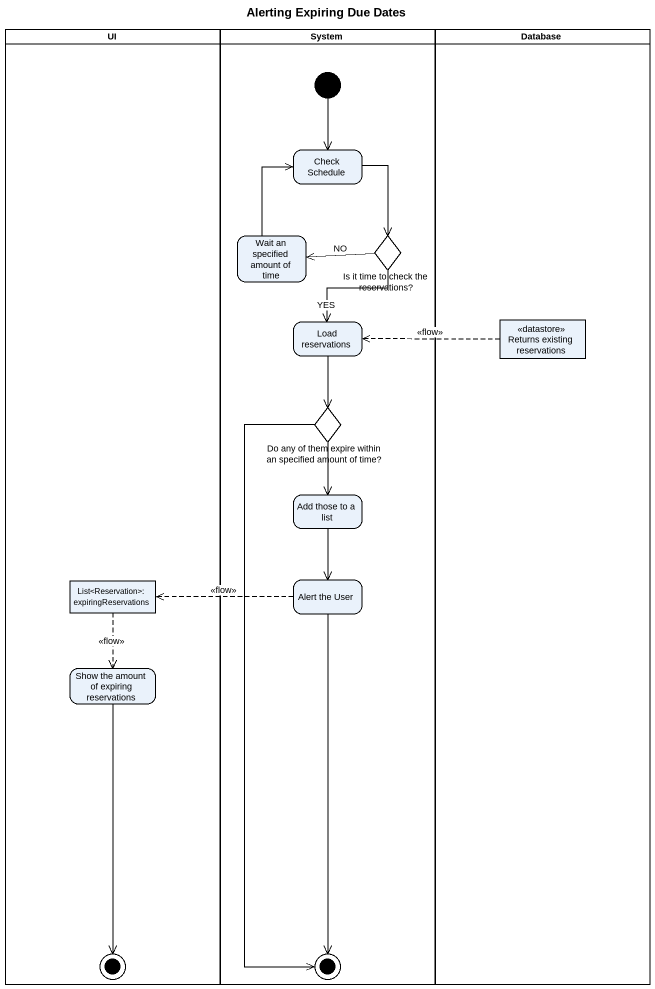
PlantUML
@startuml
title Alerting Expiring Due Dates
hide empty description
state UI <<partition>> {
  state "List<Reservation>: expiringReservations" as List_Reservation <<object>>
  state "Show the amount of expiring reservations" as Show_the_amount_of_expiring
  Show_the_amount_of_expiring --> [*]
}
state System <<partition>> {
  state "Check Schedule" as Check_Schedule
  state "Wait an specified amount of time" as Wait_an_specified_amount_of
  state "Is it time to check the reservations?" as Is_it_time_to_check_the <<choice>>
  state "Load reservations" as Load_reservations
  state "Do any of them expire within an specified amount of time?" as Do_any_of_them_expire <<choice>>
  state "Add those to a list" as Add_those_to_a_list
  state "Alert the User" as Alert_the_User
  [*] --> Check_Schedule
  Do_any_of_them_expire --> [*]
  Alert_the_User --> [*]
}
state "Database" as Database_ <<partition>> {
  state "Returns existing reservations" as Returns_existing <<datastore>>
}
Check_Schedule --> Is_it_time_to_check_the
Wait_an_specified_amount_of -up-> Check_Schedule
Is_it_time_to_check_the -left-> Wait_an_specified_amount_of : NO
Is_it_time_to_check_the --> Load_reservations : YES
Load_reservations --> Do_any_of_them_expire
Returns_existing -left[dashed]-> Load_reservations : <<flow>>
Do_any_of_them_expire --> Add_those_to_a_list
Add_those_to_a_list --> Alert_the_User
List_Reservation -[dashed]-> Show_the_amount_of_expiring : <<flow>>
Alert_the_User -left[dashed]-> List_Reservation : <<flow>>
@enduml
